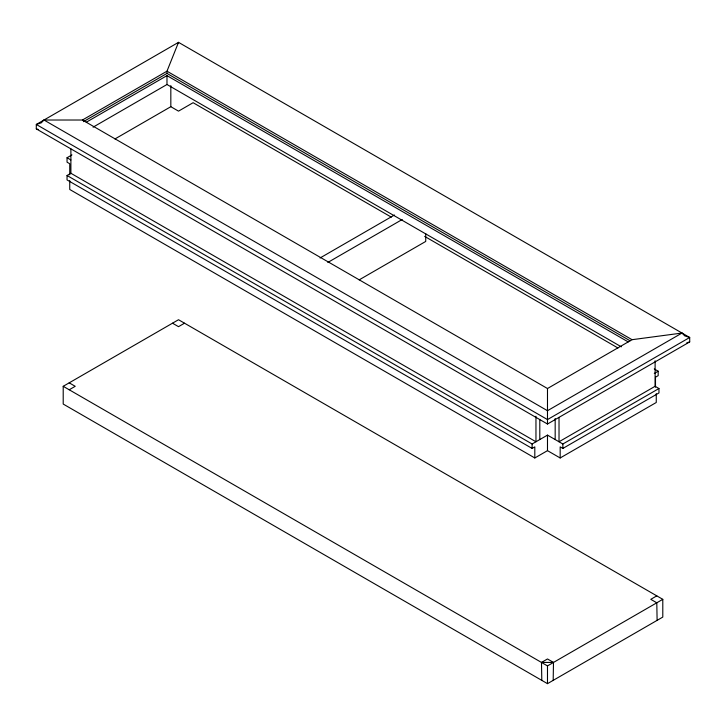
<?xml version="1.0" encoding="UTF-8"?>
<svg xmlns="http://www.w3.org/2000/svg" width="726" height="726" viewBox="0 0 726 726"><rect width="100%" height="100%" fill="white"/><g stroke="black" fill="none" stroke-linecap="round" stroke-linejoin="round"><path stroke-width="1.09" d="M553.176 680.371L553.493 662.43L547.486 658.963L541.487 662.43L541.805 680.371M178.514 43.279L178.514 42.344L166.98 71.193L82.419 120.017L43.987 120.017L41.228 122.857L36.3 124.455L547.486 419.583L689.7 337.481L178.514 42.344L36.3 124.455L36.3 128.892L547.486 424.02L689.7 341.919L689.7 337.481L684.772 335.884L682.013 333.043L547.486 410.707L547.486 411.388M83.39 121.669L166.98 73.417L630.086 340.784M86.267 122.231L166.98 75.631L628.208 341.919M93.073 127.177L166.98 84.506L621.338 346.828M69.741 174.821L69.741 163.731L67.046 162.179L67.046 157.742L71.947 154.91M114.935 138.965L170.828 106.704L178.514 111.142L193.116 102.702L391.305 217.128M656.259 393.619L656.259 402.494L560.173 457.97L547.486 450.655L534.808 457.97L534.808 446.88L532.113 448.432L67.046 179.93L67.046 175.492L70.894 173.269L535.96 441.771L535.96 416.252M63.207 386.305L178.514 319.73L662.793 599.331L662.793 617.082L547.486 683.656L63.207 404.055L63.207 386.305L547.486 665.905L662.793 599.331M69.206 389.771L75.214 386.305L69.206 382.838M184.513 323.197L178.514 326.664L172.507 323.197M320.066 257.975L394.472 215.014M327.834 262.449L402.231 219.497M359.161 279.873L425.726 241.44L425.726 233.672M82.419 120.017L547.486 388.519L632.047 339.695L682.013 333.043M67.046 175.492L532.113 443.994L547.486 435.119L562.868 443.994L658.954 388.519L658.954 392.957L562.868 448.432L560.173 446.88L560.173 457.97M654.289 373.454L658.183 371.213L658.183 375.651L655.496 377.202L655.496 387.185M658.954 388.519L655.106 386.296L559.02 441.771L559.02 417.368M656.794 595.865L650.786 599.331L656.794 602.798L657.112 620.367M686.814 342.754L689.7 341.919M541.487 662.43L553.493 662.43M36.3 128.892L38.224 129.446M632.047 339.695L166.98 71.193L166.98 73.417M424.665 236.395L617.953 347.981M654.262 368.944L658.183 371.213M43.987 120.017L547.486 410.707M67.046 157.742L70.894 159.956M534.808 457.97L69.741 189.468L69.741 180.593M655.106 360.777L655.106 386.296M562.868 443.994L562.868 448.432M555.172 418.475L555.172 439.557M547.486 388.519L547.486 424.02M547.486 435.119L547.486 450.655M547.486 665.905L547.486 683.656M539.799 419.583L539.799 439.557M532.113 443.994L532.113 448.432M170.828 85.623L170.828 106.704M166.98 75.631L166.98 84.506M70.894 148.857L70.894 173.269"/></g></svg>
